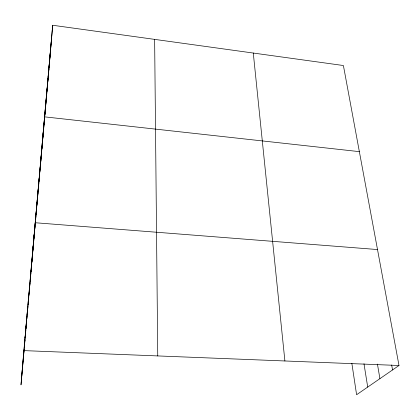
<?xml version="1.0" encoding="UTF-8"?>
<svg xmlns="http://www.w3.org/2000/svg" width="420" height="420" viewBox="0 0 420 420"><rect width="100%" height="100%" fill="white"/><g stroke="black" fill="none" stroke-linecap="round" stroke-linejoin="round"><path stroke-width="0.63" d="M24.638 342.111L25.095 336.641M25.835 328.613L26.308 322.954M27.006 315.383L27.5 309.54M28.156 302.416L28.665 296.399M29.285 289.695L29.804 283.516M30.387 277.221L30.922 270.884M31.474 264.983L32.02 258.5M32.587 252.373L33.101 246.346M33.579 241.196L34.157 234.428M31.458 266.668L31.679 264.091M31.82 262.4L32.109 258.998M32.209 257.849L32.561 253.701M32.713 251.885L33.406 243.752L28.45 300.19M33.458 243.117L33.831 238.723M33.889 238.082L34.214 234.229M34.262 233.651L35.191 222.737L377.506 249.548M35.611 218.279L36.209 211.26M36.598 207.134L37.207 199.994M37.569 196.187L38.188 188.937M38.519 185.441L39.149 178.08M39.459 174.878L40.094 167.417M40.378 164.504L41.023 156.944M41.281 154.313L41.937 146.659M42.168 144.291L42.83 136.547M43.04 134.447L43.712 126.614M40.257 167.207L40.477 164.63M40.624 162.913L41.38 154.13M41.486 152.901L44.578 116.855L359.357 151.641M44.767 114.959L45.449 106.974M45.623 105.326L46.31 97.261M46.457 95.855L47.161 87.717M47.287 86.541L47.99 78.335M48.095 77.385L48.809 69.116M48.893 68.381L49.613 60.05M49.681 59.525L50.4 51.135M50.453 50.815L51.177 42.368M47.791 82.142L48.111 78.44M48.216 77.207L48.489 74.067M48.652 72.182L48.925 68.985M49.093 67.069L52.694 25.263L343.397 65.525L399 365.5L356.601 394.737L351.855 363.358M23.42 355.882L52.694 25.263M21.74 375.984L24.964 339.581M25.079 337.717L27.111 314.774M27.174 314.612L28.34 301.487M33.479 243.385L35.474 220.883L35.18 224.637M35.59 219.597L49.77 58.989M49.823 58.349L50.505 50.657M24.129 349.534L21 384.872L23.856 350.611L399 365.5M24.297 347.608L24.575 344.458M24.691 343.193L24.969 340.043M25.137 338.147L25.357 335.627M25.578 333.149L25.851 330.052M25.961 328.813L26.234 325.71M26.402 323.852L26.686 320.639M26.854 318.712L27.085 316.139M27.253 314.213L27.536 311.02M27.646 309.76L27.925 306.6M28.093 304.705L28.376 301.55M28.486 300.295L28.76 297.192M28.928 295.328L29.2 292.226M29.311 290.981L29.589 287.8M29.762 285.863L30.051 282.634M30.161 281.342L30.392 278.754M30.56 276.848L30.896 273.037M31.012 271.766L31.29 268.59M31.458 266.705L31.736 263.582M31.846 262.332L32.12 259.208M32.288 257.334L32.576 254.069M32.692 252.761L32.98 249.496M33.096 248.189L33.385 244.96M33.495 243.673L33.836 239.82M33.952 238.534L34.235 235.347M34.403 233.452L34.624 230.921M34.792 229.026L35.018 226.501M35.621 219.665L35.894 216.557M36.068 214.599L36.356 211.334M36.472 210.032L36.761 206.766M36.876 205.485L37.16 202.272M37.333 200.345L37.616 197.138M37.727 195.872L38.005 192.712M38.12 191.447L38.456 187.656M38.566 186.412L38.84 183.298M39.002 181.435L39.28 178.322M39.391 177.098L39.716 173.423M39.821 172.2L40.094 169.134M40.257 167.27L40.535 164.167M40.646 162.923L40.919 159.815M41.081 157.983L41.349 154.928M41.512 153.09L41.732 150.644M41.9 148.712L42.184 145.483M42.357 143.551L42.641 140.343M42.756 139.078L43.034 135.902M43.202 133.996L43.48 130.851M43.591 129.602L43.869 126.473M43.979 125.223L44.31 121.511M44.473 119.663L44.746 116.582M44.851 115.353L45.145 112.088M45.26 110.78L45.549 107.515M45.659 106.218L46.001 102.359M46.116 101.073L46.347 98.501M46.515 96.6L46.851 92.794M46.961 91.529L47.24 88.389M47.407 86.515L47.68 83.391M391.655 364.996L392.548 369.952M377.438 364.098L379.911 378.661M363.983 363.762L367.715 387.072M253.286 53.041L284.897 360.969M154.634 39.38L157.752 355.924"/></g></svg>
